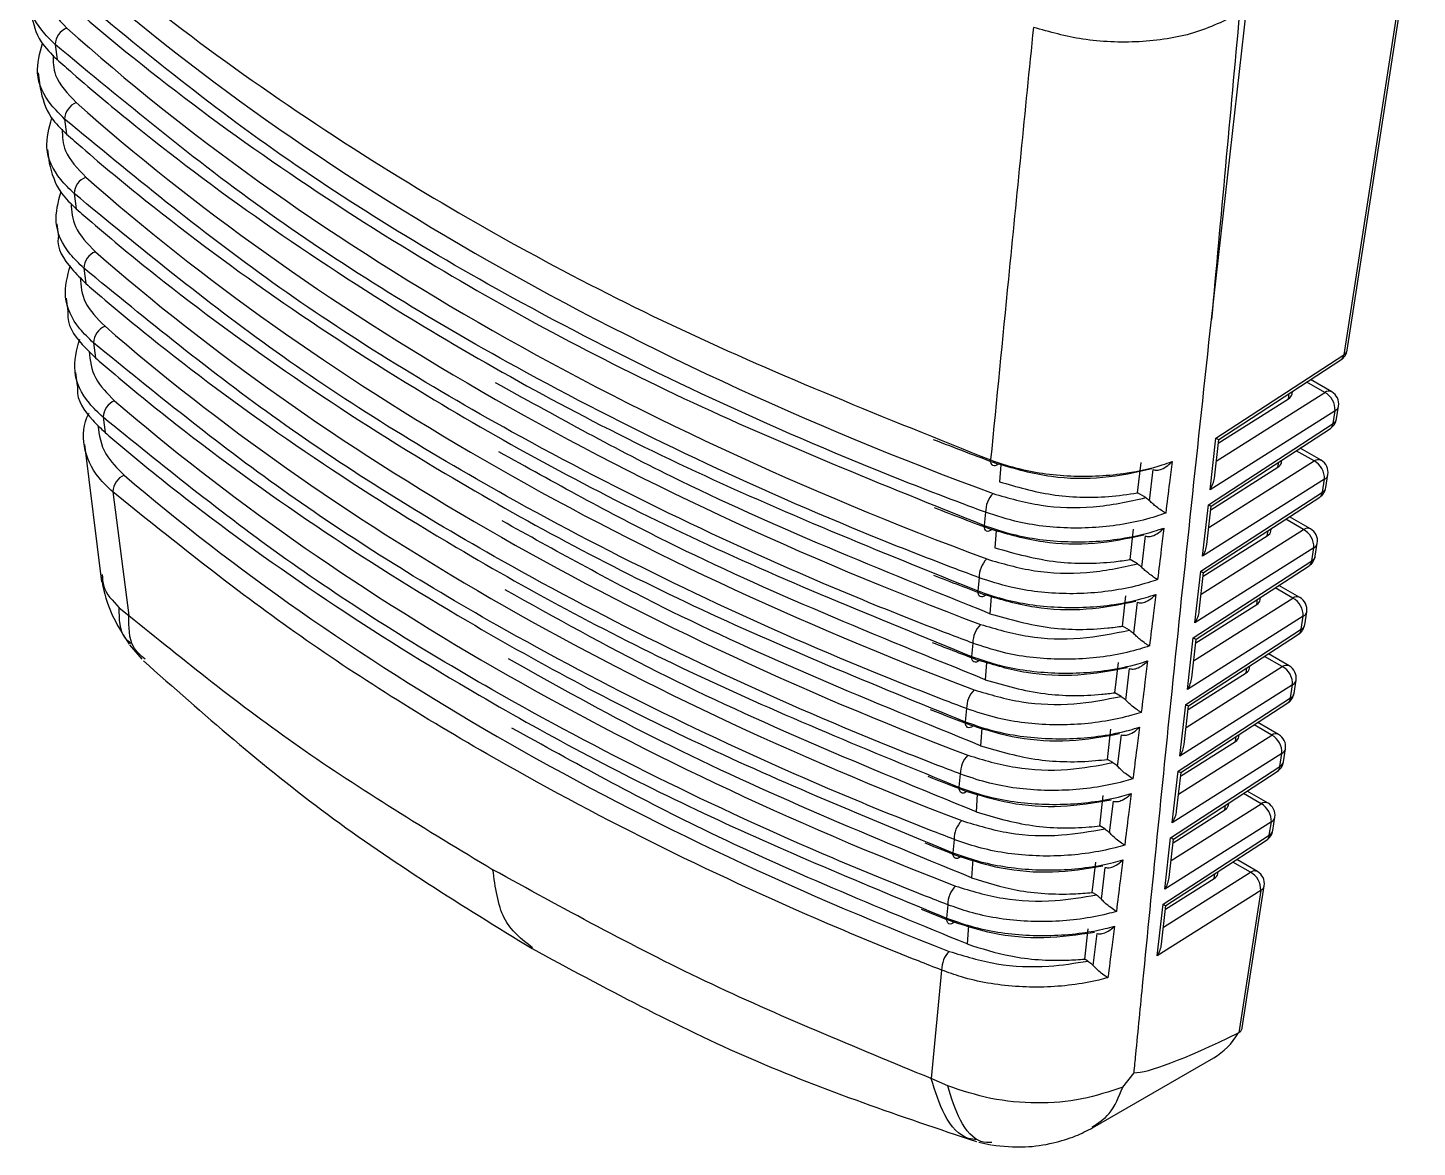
# Model space of a CAD drawing. Extents: x 12.3 to 108.7, y 1.1 to 80.4.
# Drawn here: x 21.422 to 22.413, y 5.365 to 6.164 of the extents above; entities that cross this region are included whole.
import ezdxf

# ---------------------------------------------------------------- set-up
doc = ezdxf.new("R2010")
doc.units = 0
doc.header["$MEASUREMENT"] = 0
doc.layers.add('OBJECT', color=7, linetype='CONTINUOUS')

msp = doc.modelspace()

# ---------------------------------------------------------------- linework, layer by layer
at = {"layer": 'OBJECT'}
for p, q in [((22.3629, 5.93402), (22.41284, 6.25653)), ((22.41032, 6.25311), (22.3604, 5.93073)), ((22.26611, 5.95611), (22.29116, 6.17727)), ((21.44133, 6.15225), (21.4427, 6.1415)), ((21.42918, 6.13207), (21.43057, 6.12094)), ((21.44813, 6.09903), (21.44951, 6.08826)), ((21.436, 6.07737), (21.43718, 6.0679)), ((21.45496, 6.04581), (21.45635, 6.03503)), ((21.44262, 6.0242), (21.44379, 6.01485)), ((21.4618, 5.99261), (21.4632, 5.9818)), ((21.44924, 5.97111), (21.4504, 5.96177)), ((21.46867, 5.93942), (21.47007, 5.92859)), ((22.26926, 5.8714), (22.3604, 5.93073)), ((22.27128, 5.87041), (22.35848, 5.92717)), ((21.45584, 5.91807), (21.45701, 5.90868)), ((22.34692, 5.90396), (22.33415, 5.91133)), ((22.35186, 5.90442), (22.33684, 5.91309)), ((22.26954, 5.85503), (22.34692, 5.90396)), ((22.27099, 5.86781), (22.32106, 5.89947)), ((22.32106, 5.89947), (22.32163, 5.90319)), ((22.32356, 5.90275), (22.32385, 5.90463)), ((22.35424, 5.89093), (22.26508, 5.83455)), ((22.35282, 5.88178), (22.35424, 5.89093)), ((22.35532, 5.88507), (22.35674, 5.89423)), ((21.47555, 5.88624), (21.47696, 5.87538)), ((22.26387, 5.82388), (22.35282, 5.88178)), ((22.26589, 5.82289), (22.3509, 5.87822)), ((21.46222, 5.86689), (21.47444, 5.76878)), ((22.26508, 5.83455), (22.26926, 5.8714)), ((22.26816, 5.84287), (22.27128, 5.87042)), ((22.33935, 5.85506), (22.32661, 5.86241)), ((22.34429, 5.85552), (22.3293, 5.86417)), ((22.1159, 5.85239), (22.115, 5.8402)), ((22.21341, 5.83222), (22.21586, 5.85387)), ((22.22198, 5.82667), (22.22462, 5.84889)), ((22.26416, 5.80751), (22.33935, 5.85506)), ((22.26561, 5.82029), (22.31348, 5.85057)), ((22.31348, 5.85057), (22.31405, 5.85424)), ((22.31599, 5.85385), (22.31627, 5.85568)), ((22.34667, 5.84203), (22.2597, 5.78703)), ((22.34524, 5.83283), (22.34667, 5.84203)), ((22.34775, 5.83613), (22.34917, 5.84533)), ((21.48245, 5.83307), (21.49395, 5.74478)), ((22.21917, 5.8289), (22.21341, 5.83222)), ((22.25849, 5.77636), (22.34524, 5.83283)), ((22.26051, 5.77538), (22.34332, 5.82928)), ((22.10496, 5.81845), (22.10405, 5.80905)), ((22.2597, 5.78703), (22.26387, 5.82388)), ((22.26278, 5.79535), (22.2659, 5.8229)), ((22.33178, 5.80615), (22.31907, 5.81349)), ((22.33672, 5.80661), (22.32176, 5.81525)), ((22.11244, 5.80539), (22.11154, 5.79315)), ((22.20803, 5.7847), (22.21048, 5.80636)), ((22.21631, 5.77927), (22.21898, 5.80154)), ((22.25877, 5.75999), (22.33178, 5.80615)), ((22.26022, 5.77277), (22.30591, 5.80167)), ((22.30591, 5.80167), (22.30647, 5.80529)), ((22.30841, 5.80495), (22.30869, 5.80674)), ((22.33909, 5.79313), (22.25432, 5.73952)), ((22.33766, 5.78388), (22.33909, 5.79313)), ((22.34017, 5.78718), (22.3416, 5.79642)), ((22.21338, 5.78161), (22.20803, 5.7847)), ((22.25311, 5.72885), (22.33766, 5.78388)), ((22.25513, 5.72786), (22.33574, 5.78033)), ((22.10043, 5.77176), (22.09952, 5.76233)), ((22.25432, 5.73952), (22.25849, 5.77636)), ((22.2574, 5.74783), (22.26052, 5.77538)), ((22.10902, 5.75837), (22.10813, 5.74608)), ((22.20265, 5.73719), (22.2051, 5.75884)), ((22.30084, 5.75605), (22.30111, 5.75779)), ((22.32421, 5.75725), (22.31153, 5.76457)), ((22.32914, 5.75771), (22.31423, 5.76632)), ((21.48699, 5.75039), (21.49395, 5.74478)), ((22.21062, 5.73188), (22.2133, 5.75421)), ((22.25339, 5.71247), (22.32421, 5.75725)), ((22.25484, 5.72526), (22.29834, 5.75277)), ((22.29834, 5.75277), (22.29889, 5.75635)), ((22.33152, 5.74423), (22.24893, 5.692)), ((22.33008, 5.73494), (22.33152, 5.74423)), ((22.33259, 5.73823), (22.33403, 5.74752)), ((22.20757, 5.73434), (22.20265, 5.73719)), ((22.24772, 5.68133), (22.33008, 5.73494)), ((22.24893, 5.692), (22.25311, 5.72885)), ((22.24975, 5.68034), (22.32816, 5.73138)), ((21.49433, 5.72399), (21.5031, 5.71364)), ((22.09591, 5.72507), (22.095, 5.71563)), ((22.25201, 5.70032), (22.25513, 5.72786)), ((22.10564, 5.71135), (22.10476, 5.69899)), ((22.19726, 5.68967), (22.19972, 5.71132)), ((22.24801, 5.66495), (22.31663, 5.70835)), ((22.29327, 5.70714), (22.29353, 5.70884)), ((22.31663, 5.70835), (22.30399, 5.71565)), ((22.32157, 5.70881), (22.30669, 5.7174)), ((22.2049, 5.6845), (22.20761, 5.70689)), ((22.24946, 5.67774), (22.29077, 5.70386)), ((22.29077, 5.70386), (22.29132, 5.7074)), ((22.32501, 5.68928), (22.32645, 5.69862)), ((22.20172, 5.68709), (22.19726, 5.68967)), ((22.32395, 5.69532), (22.24355, 5.64448)), ((22.3225, 5.68599), (22.32395, 5.69532)), ((22.24234, 5.63381), (22.3225, 5.68599)), ((22.24355, 5.64448), (22.24772, 5.68133)), ((22.24436, 5.63282), (22.32058, 5.68243)), ((22.24663, 5.6528), (22.24975, 5.68034)), ((22.09141, 5.6784), (22.0905, 5.66894)), ((22.10232, 5.66431), (22.10145, 5.65188)), ((22.19188, 5.64215), (22.19433, 5.6638)), ((22.19916, 5.63714), (22.20188, 5.6596)), ((22.24263, 5.61744), (22.30906, 5.65945)), ((22.2857, 5.65824), (22.28595, 5.65989)), ((22.30906, 5.65945), (22.29645, 5.66673)), ((22.314, 5.65991), (22.29915, 5.66848)), ((22.24407, 5.63022), (22.2832, 5.65496)), ((22.2832, 5.65496), (22.28374, 5.65845)), ((22.31743, 5.64034), (22.31888, 5.64972)), ((22.19585, 5.63986), (22.19188, 5.64215)), ((22.31638, 5.64642), (22.23817, 5.59696)), ((22.31493, 5.63704), (22.31638, 5.64642)), ((22.08693, 5.63173), (22.08602, 5.62225)), ((22.23696, 5.58629), (22.31493, 5.63704)), ((22.23817, 5.59696), (22.24234, 5.63381)), ((22.23898, 5.5853), (22.313, 5.63349)), ((22.24125, 5.60528), (22.24437, 5.63283)), ((22.30643, 5.61101), (22.29161, 5.61956)), ((22.09905, 5.61725), (22.09818, 5.60475)), ((22.1865, 5.59463), (22.18895, 5.61628)), ((22.19338, 5.58979), (22.19613, 5.61232)), ((22.23724, 5.56992), (22.30149, 5.61055)), ((22.27562, 5.60606), (22.27616, 5.6095)), ((22.27813, 5.60934), (22.27837, 5.61095)), ((22.30149, 5.61055), (22.28891, 5.61781)), ((22.23869, 5.5827), (22.27562, 5.60606)), ((22.30985, 5.59139), (22.31131, 5.60081)), ((22.18994, 5.59264), (22.1865, 5.59463)), ((22.30881, 5.59752), (22.23278, 5.54944)), ((22.30735, 5.58809), (22.30881, 5.59752)), ((22.08246, 5.58508), (22.08156, 5.57558)), ((22.23158, 5.53877), (22.30735, 5.58809)), ((22.23278, 5.54944), (22.23696, 5.58629)), ((22.2336, 5.53779), (22.30542, 5.58454)), ((22.23587, 5.55776), (22.23899, 5.58531)), ((22.09587, 5.57086), (22.09498, 5.55761)), ((22.29885, 5.5621), (22.28407, 5.57064)), ((22.18111, 5.54711), (22.18357, 5.56877)), ((22.18758, 5.54245), (22.19036, 5.56506)), ((22.23186, 5.5224), (22.29392, 5.56164)), ((22.26805, 5.55716), (22.26858, 5.56056)), ((22.27055, 5.56044), (22.27079, 5.562)), ((22.29392, 5.56164), (22.28137, 5.56888)), ((22.23331, 5.53518), (22.26805, 5.55716)), ((22.28806, 5.45068), (22.30374, 5.55191)), ((22.184, 5.54545), (22.18111, 5.54711)), ((22.30123, 5.54862), (22.2274, 5.50193)), ((22.30123, 5.54862), (22.28551, 5.44707)), ((22.07802, 5.53844), (22.07711, 5.52892)), ((22.2274, 5.50193), (22.23158, 5.53877)), ((22.23048, 5.51024), (22.2336, 5.53779)), ((22.09271, 5.52374), (22.09183, 5.51044)), ((22.17573, 5.4996), (22.17818, 5.52125)), ((22.18175, 5.49512), (22.18455, 5.51782)), ((22.07359, 5.49181), (22.06627, 5.41439)), ((22.17802, 5.49827), (22.17573, 5.4996)), ((22.28551, 5.44707), (22.28527, 5.44694)), ((22.18118, 5.37924), (22.26785, 5.42926)), ((22.07794, 5.40925), (22.06627, 5.41439)), ((22.20278, 5.40836), (22.21086, 5.41859)), ((22.10014, 5.36897), (22.10877, 5.36712))]:
    msp.add_line(p, q, dxfattribs=at)
at = {"layer": 'OBJECT', "flags": 128}
for points in [[(22.11391, 5.85286), (22.1129, 5.85211), (22.11193, 5.85167), (22.11103, 5.85157), (22.11024, 5.8518), (22.10958, 5.85236), (22.10908, 5.85324), (22.10874, 5.85439), (22.1086, 5.85577)], [(22.10939, 5.80612), (22.10837, 5.80537), (22.1074, 5.80494), (22.1065, 5.80484), (22.1057, 5.80507), (22.10504, 5.80564), (22.10453, 5.80651), (22.10419, 5.80766), (22.10405, 5.80905)], [(22.10488, 5.7594), (22.10387, 5.75865), (22.10288, 5.75822), (22.10198, 5.75812), (22.10118, 5.75835), (22.10051, 5.75892), (22.1, 5.75979), (22.09966, 5.76094), (22.09952, 5.76233)], [(22.1004, 5.71268), (22.09937, 5.71193), (22.09839, 5.7115), (22.09747, 5.71141), (22.09667, 5.71165), (22.096, 5.71221), (22.09548, 5.71309), (22.09515, 5.71424), (22.095, 5.71563)], [(22.09593, 5.66598), (22.0949, 5.66523), (22.09391, 5.6648), (22.09299, 5.66471), (22.09218, 5.66495), (22.0915, 5.66552), (22.09099, 5.66639), (22.09065, 5.66755), (22.0905, 5.66894)], [(22.09147, 5.61929), (22.09044, 5.61854), (22.08944, 5.61811), (22.08852, 5.61802), (22.08771, 5.61826), (22.08703, 5.61883), (22.08651, 5.61971), (22.08617, 5.62086), (22.08602, 5.62225)], [(22.08704, 5.5726), (22.086, 5.57186), (22.085, 5.57144), (22.08407, 5.57134), (22.08325, 5.57159), (22.08257, 5.57216), (22.08205, 5.57304), (22.08171, 5.57419), (22.08156, 5.57558)], [(22.08262, 5.52593), (22.08157, 5.52519), (22.08057, 5.52477), (22.07964, 5.52468), (22.07882, 5.52492), (22.07813, 5.5255), (22.07761, 5.52638), (22.07726, 5.52753), (22.07711, 5.52892)]]:
    msp.add_lwpolyline(points, dxfattribs=at)
at = {"layer": 'OBJECT'}
for centre, radius, start, end in [((21.45431, 6.15181), 0.01299, 111.01003, 178.07814), ((21.46114, 6.09859), 0.01302, 111.18608, 178.09678), ((21.468, 6.04539), 0.01305, 111.36324, 178.11546), ((21.47487, 5.99219), 0.01308, 111.54086, 178.13458), ((21.48177, 5.939), 0.01311, 111.72118, 178.15277), ((22.35302, 5.93555), 0.01, 303.06007, 351.19813), ((22.35578, 5.93093), 0.00462, 305.64406, 357.51719), ((22.35827, 5.93494), 0.00472, 296.76926, 348.79736), ((21.48868, 5.88582), 0.01314, 111.8986, 178.17256), ((22.34979, 5.89991), 0.00496, 65.34118, 125.29692), ((22.33999, 5.8915), 0.01426, 357.72141, 60.92381), ((22.34686, 5.89576), 0.01, 351.19813, 60.00269), ((22.35211, 5.89515), 0.00472, 296.76494, 348.79783), ((22.34544, 5.8866), 0.01, 303.06007, 351.19813), ((22.34821, 5.88198), 0.00462, 305.6403, 357.52094), ((22.3507, 5.88599), 0.00472, 296.76372, 348.79905), ((22.34222, 5.85101), 0.00496, 65.34137, 125.29687), ((22.33242, 5.8426), 0.01426, 357.72141, 60.92381), ((22.33929, 5.84686), 0.01, 351.19813, 60.00269), ((21.49561, 5.83266), 0.01317, 112.07895, 178.19171), ((22.34454, 5.84624), 0.00472, 296.76982, 348.7968), ((22.12424, 5.81855), 0.01927, 136.32232, 180.29117), ((22.33786, 5.83766), 0.01, 303.06007, 351.19813), ((22.34063, 5.83303), 0.00462, 305.64331, 357.51709), ((22.34312, 5.83704), 0.00472, 296.76997, 348.79681), ((22.33464, 5.8021), 0.00496, 65.34647, 125.29728), ((22.32485, 5.79369), 0.01426, 357.72203, 60.92409), ((22.33172, 5.79795), 0.01, 351.19813, 60.00269), ((22.33697, 5.79734), 0.00472, 296.76555, 348.79706), ((22.11961, 5.77185), 0.01919, 136.09615, 180.27778), ((22.33028, 5.78871), 0.01, 303.06007, 351.19813), ((22.33305, 5.78408), 0.00462, 305.6388, 357.52159), ((22.33554, 5.7881), 0.00472, 296.76555, 348.79706), ((22.32707, 5.7532), 0.00496, 65.34483, 125.29341), ((22.31728, 5.74479), 0.01426, 357.72277, 60.92245), ((22.32414, 5.74905), 0.01, 351.19813, 60.00269), ((22.11501, 5.72516), 0.0191, 135.86946, 180.26506), ((22.3227, 5.73976), 0.01, 303.06007, 351.19813), ((22.32796, 5.73915), 0.00472, 296.76982, 348.7968), ((22.3294, 5.74844), 0.00472, 296.76555, 348.79706), ((22.32547, 5.73514), 0.00462, 305.64285, 357.51754), ((22.3195, 5.7043), 0.00496, 65.34097, 125.29713), ((22.3097, 5.69589), 0.01426, 357.72137, 60.92373), ((22.31657, 5.70015), 0.01, 351.19813, 60.00269), ((22.32183, 5.69954), 0.00472, 296.76437, 348.79742), ((22.11042, 5.67848), 0.01901, 135.64248, 180.25213), ((22.31513, 5.69081), 0.01, 303.06007, 351.19813), ((22.32038, 5.6902), 0.00472, 296.76561, 348.79716), ((22.31789, 5.68619), 0.00462, 305.63946, 357.52094), ((22.31193, 5.6554), 0.00496, 65.33647, 125.30163), ((22.30213, 5.64699), 0.01426, 357.72116, 60.92394), ((22.309, 5.65125), 0.01, 351.19813, 60.00269), ((22.31425, 5.65063), 0.00472, 296.76952, 348.79628), ((22.10586, 5.63181), 0.01893, 135.41541, 180.23896), ((22.30755, 5.64187), 0.01, 303.06007, 351.19813), ((22.3128, 5.64125), 0.00472, 296.76872, 348.79708), ((22.31031, 5.63724), 0.00462, 305.64335, 357.51789), ((22.30436, 5.60649), 0.00496, 65.34472, 125.29338), ((22.29456, 5.59809), 0.01426, 357.72323, 60.92187), ((22.30143, 5.60234), 0.01, 351.19813, 60.00269), ((22.30668, 5.60173), 0.00472, 296.76465, 348.7973), ((22.10131, 5.58516), 0.01884, 135.19004, 180.22475), ((22.29997, 5.59292), 0.01, 303.06007, 351.19813), ((22.30522, 5.59231), 0.00472, 296.76494, 348.79684), ((22.30273, 5.58829), 0.00462, 305.63859, 357.52265), ((22.29678, 5.55759), 0.00496, 65.34137, 125.29687), ((22.28699, 5.54918), 0.01426, 357.7226, 60.92262), ((22.29385, 5.55344), 0.01, 351.19813, 60.00269), ((22.09678, 5.53851), 0.01876, 134.96114, 180.21232), ((22.29911, 5.55283), 0.00472, 296.76439, 348.79838), ((22.09226, 5.49188), 0.01868, 134.73338, 180.19921)]:
    msp.add_arc(centre, radius, start, end, dxfattribs=at)
for centre, major_axis, ratio, start_param, end_param in [((23.30829, 6.92417), (2.21694, 0.0169), 0.582304, 3.708036, 4.137067), ((24.09845, 10.09899), (1.75663, 14.63831), 0.094069, 1.853491, 1.869003), ((23.30829, 6.87355), (2.21369, 0.01688), 0.582304, 3.711401, 4.133702), ((23.30829, 6.82292), (2.21044, 0.01685), 0.582304, 3.714774, 4.130329), ((23.30828, 6.77229), (2.20719, 0.01683), 0.582304, 3.718154, 4.126948), ((23.30828, 6.72167), (2.20394, 0.0168), 0.582304, 3.721543, 4.123559), ((23.30828, 6.67104), (2.20069, 0.01678), 0.582304, 3.72494, 4.120162), ((23.30828, 6.62041), (2.19744, 0.01675), 0.582304, 3.728346, 4.116757), ((22.31353, 5.90334), (0.01007, -0.00013), 0.569185, 5.564189, 6.202605), ((23.30685, 6.91659), (2.21755, -0.01661), 0.572227, 4.123718, 4.148673), ((22.26188, 5.87623), (0.0094, -0.00581), 0.034264, 5.635308, 6.267035), ((22.30596, 5.85444), (0.01007, -0.00013), 0.569185, 5.564189, 6.202605), ((23.30828, 6.56979), (2.19419, 0.01673), 0.582304, 3.731759, 4.113343), ((22.2577, 5.83938), (0.00745, 0.01189), 0.628226, 4.700221, 5.364248), ((23.30685, 6.86597), (2.21431, -0.01659), 0.572227, 4.123047, 4.14531), ((22.25649, 5.82871), (0.0094, -0.00581), 0.034264, 5.635308, 6.267035), ((22.29839, 5.80554), (0.01007, -0.00013), 0.569185, 5.564189, 6.202605), ((22.25232, 5.79186), (0.00745, 0.01189), 0.628226, 4.700221, 5.364248), ((23.30686, 6.81534), (2.21106, -0.01657), 0.572227, 4.1219, 4.141939), ((22.25111, 5.78119), (0.0094, -0.00581), 0.034264, 5.635308, 6.267035), ((22.24694, 5.74434), (0.00745, 0.01189), 0.628226, 4.700221, 5.364248), ((22.29081, 5.75663), (0.01007, -0.00013), 0.569185, 5.564189, 6.202605), ((22.24573, 5.73367), (0.0094, -0.00581), 0.034264, 5.635308, 6.267035), ((23.30686, 6.76472), (2.20781, -0.01654), 0.572227, 4.12039, 4.13856), ((22.24155, 5.69682), (0.00745, 0.01189), 0.628226, 4.700221, 5.364248), ((22.28324, 5.70773), (0.01007, -0.00013), 0.569185, 5.564189, 6.202605), ((22.24035, 5.68615), (0.0094, -0.00581), 0.034264, 5.635308, 6.267035), ((23.30686, 6.71409), (2.20456, -0.01652), 0.572227, 4.118595, 4.135173), ((22.23617, 5.64931), (0.00745, 0.01189), 0.628226, 4.700221, 5.364248), ((22.27567, 5.65883), (0.01007, -0.00013), 0.569185, 5.564189, 6.202605), ((23.30686, 6.66347), (2.20131, -0.01649), 0.572227, 4.116574, 4.131778), ((22.23496, 5.63864), (0.0094, -0.00581), 0.034264, 5.635308, 6.267035), ((22.2681, 5.60993), (0.01007, -0.00013), 0.569185, 5.564189, 6.202605), ((22.23079, 5.60179), (0.00745, 0.01189), 0.628226, 4.700221, 5.364248), ((23.30686, 6.61284), (2.19806, -0.01647), 0.572227, 4.114368, 4.128375), ((22.22958, 5.59112), (0.0094, -0.00581), 0.034264, 5.635308, 6.267035), ((22.26052, 5.56103), (0.01007, -0.00013), 0.569185, 5.564189, 6.202605), ((22.22541, 5.55427), (0.00745, 0.01189), 0.628226, 4.700221, 5.364248), ((23.30686, 6.56222), (2.19481, -0.01644), 0.572227, 4.112009, 4.124963), ((22.2242, 5.5436), (0.0094, -0.00581), 0.034264, 5.635308, 6.267035), ((22.22002, 5.50675), (0.00745, 0.01189), 0.628226, 4.700221, 5.364248), ((23.74055, 6.418), (1.53442, 0.99765), 0.038755, 3.198798, 3.439911), ((22.21075, 5.53487), (-0.05539, 0.10653), 0.604579, 3.168235, 3.501293)]:
    msp.add_ellipse(centre, major_axis=major_axis, ratio=ratio, start_param=start_param, end_param=end_param, dxfattribs=at)
for points, knots in [([(21.42913, 6.24802), (21.43273, 6.24479), (21.45075, 6.22865), (21.52944, 6.16178), (21.67242, 6.06124), (21.88317, 5.9459), (22.03346, 5.88582), (22.1086, 5.85577)], [0, 0, 0, 0, 0.0206637, 0.1033313, 0.4348088, 0.7174044, 1, 1, 1, 1]), ([(21.44133, 6.15225), (21.438, 6.15556), (21.42794, 6.16555), (21.41958, 6.18427), (21.42388, 6.1991), (21.42592, 6.20615)], [0, 0, 0, 0, 0.206098, 0.62258, 1, 1, 1, 1]), ([(22.10496, 5.81845), (22.09936, 5.82053), (22.07136, 5.83093), (21.95543, 5.87636), (21.7831, 5.95825), (21.58678, 6.0783), (21.48529, 6.16309), (21.43454, 6.20548)], [0, 0, 0, 0, 0.020947, 0.104745, 0.44076, 0.72038, 1, 1, 1, 1]), ([(21.43334, 6.19769), (21.43331, 6.19323), (21.43324, 6.1812), (21.44332, 6.1706), (21.44965, 6.16394)], [0, 0, 0, 0, 0.371179, 1, 1, 1, 1]), ([(21.43591, 6.19476), (21.43953, 6.19154), (21.45764, 6.17543), (21.53672, 6.10871), (21.67858, 6.00967), (21.88572, 5.89677), (22.03127, 5.83829), (22.10405, 5.80905)], [0, 0, 0, 0, 0.021019, 0.105106, 0.44228, 0.72114, 1, 1, 1, 1]), ([(21.42429, 6.17403), (21.42574, 6.16724), (21.42822, 6.15566), (21.43847, 6.14564), (21.4427, 6.1415)], [0, 0, 0, 0, 0.58696, 1, 1, 1, 1]), ([(22.2861, 6.1744), (22.2756, 6.16923), (22.25461, 6.15889), (22.21472, 6.15296), (22.17433, 6.15457), (22.15068, 6.16116), (22.13921, 6.16435)], [0, 0, 0, 0, 0.253584, 0.507165, 0.760847, 1, 1, 1, 1]), ([(22.13905, 6.16441), (22.1331, 6.10455), (22.12286, 6.00162), (22.11281, 5.89881), (22.1086, 5.85577)], [0, 0, 0, 0, 0.581449, 1, 1, 1, 1]), ([(21.44813, 6.09903), (21.44478, 6.10233), (21.43466, 6.1123), (21.4262, 6.13103), (21.43041, 6.14589), (21.43242, 6.15297)], [0, 0, 0, 0, 0.205834, 0.621788, 1, 1, 1, 1]), ([(21.43983, 6.14471), (21.43991, 6.13987), (21.44012, 6.12775), (21.45031, 6.11712), (21.45644, 6.11073)], [0, 0, 0, 0, 0.398971, 1, 1, 1, 1]), ([(22.10043, 5.77176), (22.09484, 5.77385), (22.0669, 5.7843), (21.95123, 5.82997), (21.7815, 5.9112), (21.5894, 6.02917), (21.49069, 6.11122), (21.44133, 6.15225)], [0, 0, 0, 0, 0.021311, 0.106568, 0.448432, 0.724216, 1, 1, 1, 1]), ([(21.4427, 6.1415), (21.44634, 6.13829), (21.46454, 6.12221), (21.54403, 6.05565), (21.68475, 5.9581), (21.88827, 5.84763), (22.0291, 5.79076), (22.09952, 5.76233)], [0, 0, 0, 0, 0.021386, 0.106942, 0.450009, 0.725005, 1, 1, 1, 1]), ([(21.43064, 6.12095), (21.43233, 6.11383), (21.4351, 6.1022), (21.44549, 6.09215), (21.44951, 6.08826)], [0, 0, 0, 0, 0.612383, 1, 1, 1, 1]), ([(21.45496, 6.04581), (21.45159, 6.04911), (21.44141, 6.05906), (21.43283, 6.07779), (21.43697, 6.09268), (21.43894, 6.09979)], [0, 0, 0, 0, 0.205595, 0.62107, 1, 1, 1, 1]), ([(22.09591, 5.72507), (22.09034, 5.72717), (22.06246, 5.73768), (21.94706, 5.78358), (21.77992, 5.86416), (21.59201, 5.98003), (21.49609, 6.05936), (21.44813, 6.09903)], [0, 0, 0, 0, 0.0216883, 0.1084547, 0.4563731, 0.7281866, 1, 1, 1, 1]), ([(21.4463, 6.09177), (21.44651, 6.08654), (21.447, 6.07432), (21.45733, 6.06365), (21.46325, 6.05753)], [0, 0, 0, 0, 0.427521, 1, 1, 1, 1]), ([(21.44951, 6.08826), (21.45317, 6.08505), (21.47147, 6.06901), (21.55135, 6.0026), (21.69092, 5.90653), (21.89081, 5.79848), (22.02694, 5.74325), (22.095, 5.71563)], [0, 0, 0, 0, 0.021766, 0.108843, 0.45801, 0.729005, 1, 1, 1, 1]), ([(21.43698, 6.06786), (21.43894, 6.06041), (21.442, 6.04874), (21.45253, 6.03867), (21.45635, 6.03503)], [0, 0, 0, 0, 0.637964, 1, 1, 1, 1]), ([(21.4618, 5.99261), (21.45841, 5.9959), (21.44817, 6.00584), (21.43944, 6.0247), (21.44355, 6.03976), (21.44554, 6.04702)], [0, 0, 0, 0, 0.203894, 0.615936, 1, 1, 1, 1]), ([(22.09141, 5.6784), (22.08585, 5.68051), (22.05803, 5.69107), (21.94291, 5.7372), (21.77834, 5.81712), (21.5946, 5.93089), (21.50151, 6.00751), (21.45496, 6.04581)], [0, 0, 0, 0, 0.022079, 0.1104084, 0.4645969, 0.7322985, 1, 1, 1, 1]), ([(21.45274, 6.03887), (21.4531, 6.03324), (21.4539, 6.0209), (21.46438, 6.01018), (21.47007, 6.00435)], [0, 0, 0, 0, 0.456819, 1, 1, 1, 1]), ([(21.45635, 6.03503), (21.46002, 6.03183), (21.47841, 6.01582), (21.55869, 5.94956), (21.6971, 5.85497), (21.89334, 5.74933), (22.02478, 5.69573), (22.0905, 5.66894)], [0, 0, 0, 0, 0.02216, 0.110812, 0.466297, 0.733148, 1, 1, 1, 1]), ([(21.44363, 6.01484), (21.44359, 6.01465), (21.44229, 6.00688), (21.44977, 5.99512), (21.45978, 5.98519), (21.4632, 5.9818)], [0, 0, 0, 0, 0.016635, 0.664333, 1, 1, 1, 1]), ([(21.46867, 5.93942), (21.46525, 5.9427), (21.45495, 5.95262), (21.44605, 5.97172), (21.45017, 5.98704), (21.45219, 5.99457)], [0, 0, 0, 0, 0.201161, 0.607686, 1, 1, 1, 1]), ([(21.45914, 5.98602), (21.45969, 5.97996), (21.46081, 5.9675), (21.47145, 5.95671), (21.47691, 5.95118)], [0, 0, 0, 0, 0.48685, 1, 1, 1, 1]), ([(22.08693, 5.63173), (22.08138, 5.63386), (22.05363, 5.64447), (21.93878, 5.69084), (21.77677, 5.77008), (21.59719, 5.88175), (21.50693, 5.95566), (21.4618, 5.99261)], [0, 0, 0, 0, 0.022484, 0.112433, 0.473119, 0.73656, 1, 1, 1, 1]), ([(21.4632, 5.9818), (21.46689, 5.97861), (21.48538, 5.96264), (21.56605, 5.89654), (21.70328, 5.80342), (21.89587, 5.70017), (22.02264, 5.64823), (22.08602, 5.62225)], [0, 0, 0, 0, 0.022568, 0.112852, 0.474885, 0.737443, 1, 1, 1, 1]), ([(21.45055, 5.96177), (21.45047, 5.96123), (21.44924, 5.95311), (21.45693, 5.94136), (21.46685, 5.93172), (21.47007, 5.92859)], [0, 0, 0, 0, 0.045827, 0.690269, 1, 1, 1, 1]), ([(22.21086, 5.41859), (22.21128, 5.4229), (22.21339, 5.44445), (22.22229, 5.53502), (22.23955, 5.70941), (22.25657, 5.86749), (22.26611, 5.95611)], [0, 0, 0, 0, 0.024147, 0.120738, 0.507103, 1, 1, 1, 1]), ([(21.47555, 5.88624), (21.47211, 5.88952), (21.46175, 5.89941), (21.45268, 5.91873), (21.45679, 5.93428), (21.45885, 5.94204)], [0, 0, 0, 0, 0.198776, 0.600486, 1, 1, 1, 1]), ([(22.08246, 5.58508), (22.07693, 5.58722), (22.04924, 5.59789), (21.93467, 5.64448), (21.77521, 5.72305), (21.59977, 5.83261), (21.51237, 5.90382), (21.46867, 5.93942)], [0, 0, 0, 0, 0.022904, 0.114532, 0.481956, 0.740978, 1, 1, 1, 1]), ([(21.46551, 5.93323), (21.46626, 5.92671), (21.46772, 5.91412), (21.47855, 5.90325), (21.48378, 5.89801)], [0, 0, 0, 0, 0.517592, 1, 1, 1, 1]), ([(21.47007, 5.92859), (21.47378, 5.9254), (21.49236, 5.90947), (21.57343, 5.84352), (21.70947, 5.75187), (21.89839, 5.65101), (22.0205, 5.60072), (22.08156, 5.57558)], [0, 0, 0, 0, 0.022991, 0.114968, 0.483793, 0.741897, 1, 1, 1, 1]), ([(21.45747, 5.90871), (21.45735, 5.90782), (21.45623, 5.89933), (21.46414, 5.8876), (21.47395, 5.87825), (21.47696, 5.87538)], [0, 0, 0, 0, 0.075139, 0.716501, 1, 1, 1, 1]), ([(22.10813, 5.74608), (22.03042, 5.77733), (21.90597, 5.8274), (21.79661, 5.88809), (21.75553, 5.91089)], [0, 0, 0, 0, 0.624364, 1, 1, 1, 1]), ([(21.48245, 5.83307), (21.47897, 5.83634), (21.46846, 5.84623), (21.46039, 5.86538), (21.46129, 5.88158), (21.46555, 5.88914), (21.46561, 5.88924)], [0, 0, 0, 0, 0.197352, 0.596189, 0.994446, 1, 1, 1, 1]), ([(21.47182, 5.88049), (21.47282, 5.8735), (21.47464, 5.86076), (21.48568, 5.8498), (21.49066, 5.84486)], [0, 0, 0, 0, 0.549009, 1, 1, 1, 1]), ([(22.07802, 5.53844), (22.07249, 5.54059), (22.04487, 5.55132), (21.93058, 5.59814), (21.77366, 5.67602), (21.60234, 5.78346), (21.51781, 5.85198), (21.47555, 5.88624)], [0, 0, 0, 0, 0.023339, 0.116711, 0.491126, 0.745563, 1, 1, 1, 1]), ([(21.47696, 5.87538), (21.48069, 5.8722), (21.49936, 5.85631), (21.58082, 5.79052), (21.71566, 5.70033), (21.9009, 5.60184), (22.01837, 5.55323), (22.07711, 5.52892)], [0, 0, 0, 0, 0.02343, 0.117165, 0.493038, 0.746519, 1, 1, 1, 1]), ([(22.10476, 5.69899), (22.02713, 5.73041), (21.90479, 5.77992), (21.79716, 5.83975), (21.75783, 5.86161)], [0, 0, 0, 0, 0.634567, 1, 1, 1, 1]), ([(22.1086, 5.85577), (22.11442, 5.8538), (22.13199, 5.84784), (22.16563, 5.84313), (22.20202, 5.84503), (22.22563, 5.85036), (22.23564, 5.85384), (22.23795, 5.85464)], [0, 0, 0, 0, 0.147376, 0.444496, 0.741154, 0.940222, 1, 1, 1, 1]), ([(22.22365, 5.84938), (22.2122, 5.84684), (22.1893, 5.84175), (22.14971, 5.84257), (22.12628, 5.84931), (22.11391, 5.85286)], [0, 0, 0, 0, 0.320862, 0.641681, 1, 1, 1, 1]), ([(22.22462, 5.84889), (22.22545, 5.84868), (22.2273, 5.84821), (22.23096, 5.84921), (22.23465, 5.85139), (22.23698, 5.85357), (22.23793, 5.85461), (22.23795, 5.85464)], [0, 0, 0, 0, 0.1927932, 0.4296503, 0.7493073, 0.992262, 1, 1, 1, 1]), ([(22.23795, 5.85464), (22.23734, 5.84959), (22.23585, 5.83733), (22.23435, 5.82507), (22.23348, 5.81787)], [0, 0, 0, 0, 0.412554, 1, 1, 1, 1]), ([(22.115, 5.8402), (22.12711, 5.83665), (22.15133, 5.82955), (22.18652, 5.82849), (22.20655, 5.83127), (22.21341, 5.83222)], [0, 0, 0, 0, 0.3965622, 0.7931909, 1, 1, 1, 1]), ([(22.07359, 5.49181), (22.06808, 5.49397), (22.04051, 5.50475), (21.92651, 5.55181), (21.77212, 5.62899), (21.6049, 5.7343), (21.52327, 5.80015), (21.48245, 5.83307)], [0, 0, 0, 0, 0.023792, 0.118973, 0.500647, 0.750324, 1, 1, 1, 1]), ([(22.1103, 5.83186), (22.12142, 5.82862), (22.14367, 5.82213), (22.18286, 5.82082), (22.20687, 5.82616), (22.21917, 5.8289)], [0, 0, 0, 0, 0.327832, 0.655734, 1, 1, 1, 1]), ([(22.21917, 5.8289), (22.22004, 5.82831), (22.221, 5.82766), (22.22189, 5.82676), (22.22198, 5.82667)], [0, 0, 0, 0, 0.904064, 1, 1, 1, 1]), ([(22.23348, 5.81787), (22.23117, 5.81706), (22.22312, 5.81424), (22.20206, 5.80895), (22.16843, 5.8059), (22.13235, 5.80954), (22.11277, 5.81591), (22.10496, 5.81845)], [0, 0, 0, 0, 0.059553, 0.208066, 0.505163, 0.802607, 1, 1, 1, 1]), ([(22.23348, 5.81787), (22.23345, 5.81789), (22.23253, 5.81839), (22.23044, 5.81966), (22.22726, 5.82197), (22.22428, 5.82442), (22.22275, 5.82592), (22.22198, 5.82667)], [0, 0, 0, 0, 0.007972, 0.299096, 0.602919, 0.800706, 1, 1, 1, 1]), ([(22.10145, 5.65188), (22.02384, 5.68349), (21.90359, 5.73246), (21.79768, 5.79143), (21.76013, 5.81234)], [0, 0, 0, 0, 0.645444, 1, 1, 1, 1]), ([(22.10405, 5.80905), (22.10986, 5.80706), (22.12739, 5.80107), (22.16101, 5.79629), (22.19697, 5.7981), (22.22019, 5.80321), (22.22988, 5.80646), (22.23218, 5.80723)], [0, 0, 0, 0, 0.148954, 0.449261, 0.7491, 0.940502, 1, 1, 1, 1]), ([(22.21789, 5.80208), (22.20636, 5.79964), (22.18331, 5.79477), (22.14423, 5.79594), (22.12129, 5.80264), (22.10939, 5.80612)], [0, 0, 0, 0, 0.324747, 0.649448, 1, 1, 1, 1]), ([(22.21898, 5.80154), (22.21981, 5.80134), (22.22168, 5.8009), (22.2254, 5.80196), (22.22902, 5.80415), (22.23128, 5.80625), (22.23215, 5.8072), (22.23218, 5.80723)], [0, 0, 0, 0, 0.197189, 0.440794, 0.768918, 0.99219, 1, 1, 1, 1]), ([(22.23218, 5.80723), (22.23156, 5.80217), (22.23006, 5.78992), (22.22856, 5.77767), (22.22768, 5.77047)], [0, 0, 0, 0, 0.412529, 1, 1, 1, 1]), ([(22.11154, 5.79315), (22.12601, 5.78905), (22.15273, 5.78148), (22.1873, 5.78177), (22.20423, 5.78417), (22.20803, 5.7847)], [0, 0, 0, 0, 0.478248, 0.883044, 1, 1, 1, 1]), ([(22.10579, 5.78515), (22.1169, 5.78189), (22.13911, 5.77536), (22.17781, 5.774), (22.20147, 5.77906), (22.21338, 5.78161)], [0, 0, 0, 0, 0.3318718, 0.663815, 1, 1, 1, 1]), ([(22.21338, 5.78161), (22.21426, 5.78102), (22.21526, 5.78035), (22.21619, 5.77939), (22.21631, 5.77927)], [0, 0, 0, 0, 0.8737046, 1, 1, 1, 1]), ([(22.22768, 5.77047), (22.22765, 5.77049), (22.22678, 5.77096), (22.22474, 5.77221), (22.22163, 5.77447), (22.21863, 5.77697), (22.21709, 5.7785), (22.21631, 5.77927)], [0, 0, 0, 0, 0.008064, 0.282727, 0.593799, 0.796129, 1, 1, 1, 1]), ([(21.47379, 5.77397), (21.47523, 5.76643), (21.47859, 5.74889), (21.48847, 5.73323), (21.49411, 5.72429)], [0, 0, 0, 0, 0.4297147, 1, 1, 1, 1]), ([(21.4749, 5.77416), (21.47503, 5.77125), (21.4754, 5.76259), (21.48237, 5.75526), (21.48699, 5.75039)], [0, 0, 0, 0, 0.336525, 1, 1, 1, 1]), ([(22.22768, 5.77047), (22.22539, 5.7697), (22.2173, 5.76695), (22.19615, 5.76186), (22.16243, 5.75909), (22.12692, 5.763), (22.10781, 5.76932), (22.10043, 5.77176)], [0, 0, 0, 0, 0.059276, 0.209421, 0.509831, 0.810598, 1, 1, 1, 1]), ([(22.09818, 5.60475), (22.02054, 5.63658), (21.90238, 5.68501), (21.79817, 5.74313), (21.76243, 5.76306)], [0, 0, 0, 0, 0.657055, 1, 1, 1, 1]), ([(22.09952, 5.76233), (22.10532, 5.76034), (22.12282, 5.75431), (22.15641, 5.74947), (22.19192, 5.75118), (22.21474, 5.75607), (22.22409, 5.75909), (22.22637, 5.75983)], [0, 0, 0, 0, 0.150605, 0.454244, 0.75741, 0.940779, 1, 1, 1, 1]), ([(22.21209, 5.7548), (22.2005, 5.75247), (22.1773, 5.74781), (22.13874, 5.74934), (22.11632, 5.756), (22.10488, 5.7594)], [0, 0, 0, 0, 0.328834, 0.657619, 1, 1, 1, 1]), ([(22.2133, 5.75421), (22.21415, 5.75402), (22.21605, 5.7536), (22.21981, 5.75472), (22.22336, 5.75691), (22.22555, 5.75895), (22.22634, 5.7598), (22.22637, 5.75983)], [0, 0, 0, 0, 0.201835, 0.452542, 0.789381, 0.992116, 1, 1, 1, 1]), ([(22.22637, 5.75983), (22.22575, 5.75478), (22.22425, 5.74253), (22.22274, 5.73028), (22.22185, 5.72308)], [0, 0, 0, 0, 0.412495, 1, 1, 1, 1]), ([(21.49532, 5.72479), (21.49394, 5.72601), (21.48724, 5.73198), (21.4871, 5.74224), (21.48699, 5.75039)], [0, 0, 0, 0, 0.205057, 1, 1, 1, 1]), ([(21.49395, 5.74478), (21.53331, 5.71295), (21.6126, 5.64882), (21.70636, 5.59204), (21.75358, 5.56345)], [0, 0, 0, 0, 0.496376, 1, 1, 1, 1]), ([(21.50563, 5.71364), (21.50239, 5.71632), (21.49396, 5.72329), (21.49396, 5.73659), (21.49395, 5.74478)], [0, 0, 0, 0, 0.384582, 1, 1, 1, 1]), ([(22.1013, 5.73846), (22.11239, 5.73517), (22.13456, 5.7286), (22.17276, 5.72719), (22.19606, 5.73198), (22.20757, 5.73434)], [0, 0, 0, 0, 0.3361228, 0.6723181, 1, 1, 1, 1]), ([(22.10813, 5.74608), (22.12226, 5.74202), (22.14861, 5.73446), (22.18249, 5.73454), (22.19916, 5.73673), (22.20265, 5.73719)], [0, 0, 0, 0, 0.477916, 0.890823, 1, 1, 1, 1]), ([(22.20757, 5.73434), (22.20845, 5.73375), (22.2095, 5.73304), (22.21047, 5.73204), (22.21062, 5.73188)], [0, 0, 0, 0, 0.845445, 1, 1, 1, 1]), ([(22.22185, 5.72308), (22.22183, 5.7231), (22.22119, 5.72345), (22.2194, 5.72453), (22.21641, 5.72664), (22.21313, 5.72935), (22.2114, 5.73109), (22.21062, 5.73188)], [0, 0, 0, 0, 0.008149, 0.206909, 0.537753, 0.791265, 1, 1, 1, 1]), ([(22.22185, 5.72308), (22.21958, 5.72234), (22.21145, 5.71968), (22.19021, 5.71479), (22.15642, 5.71232), (22.12149, 5.71649), (22.10286, 5.72274), (22.09591, 5.72507)], [0, 0, 0, 0, 0.059002, 0.210856, 0.514734, 0.81898, 1, 1, 1, 1]), ([(21.50432, 5.71242), (21.54699, 5.67472), (21.63283, 5.59886), (21.73173, 5.53785), (21.78147, 5.50716)], [0, 0, 0, 0, 0.497018, 1, 1, 1, 1]), ([(22.09498, 5.55761), (22.01725, 5.58967), (21.90114, 5.63757), (21.79862, 5.69485), (21.76473, 5.71378)], [0, 0, 0, 0, 0.6694691, 1, 1, 1, 1]), ([(22.095, 5.71563), (22.10079, 5.71362), (22.11825, 5.70756), (22.15182, 5.70265), (22.18689, 5.70428), (22.20928, 5.70894), (22.21827, 5.71174), (22.22054, 5.71244)], [0, 0, 0, 0, 0.152333, 0.459461, 0.766109, 0.941054, 1, 1, 1, 1]), ([(22.20627, 5.70753), (22.19461, 5.70531), (22.17127, 5.70088), (22.13325, 5.70275), (22.11136, 5.70937), (22.1004, 5.71268)], [0, 0, 0, 0, 0.333137, 0.666224, 1, 1, 1, 1]), ([(22.20761, 5.70689), (22.20846, 5.70672), (22.21039, 5.70632), (22.2142, 5.70751), (22.21768, 5.7097), (22.2198, 5.71167), (22.22051, 5.71241), (22.22054, 5.71244)], [0, 0, 0, 0, 0.206745, 0.464937, 0.810719, 0.992038, 1, 1, 1, 1]), ([(22.22054, 5.71244), (22.21992, 5.70739), (22.2184, 5.69515), (22.21689, 5.6829), (22.216, 5.67571)], [0, 0, 0, 0, 0.4124642, 1, 1, 1, 1]), ([(22.10476, 5.69899), (22.11855, 5.69498), (22.14452, 5.68743), (22.17769, 5.6873), (22.19409, 5.68929), (22.19726, 5.68967)], [0, 0, 0, 0, 0.477552, 0.899063, 1, 1, 1, 1]), ([(22.09683, 5.69177), (22.1079, 5.68846), (22.13003, 5.68185), (22.16771, 5.68039), (22.19064, 5.68491), (22.20172, 5.68709)], [0, 0, 0, 0, 0.3406011, 0.6812758, 1, 1, 1, 1]), ([(22.20172, 5.68709), (22.20262, 5.68649), (22.20371, 5.68575), (22.20472, 5.68469), (22.2049, 5.6845)], [0, 0, 0, 0, 0.819115, 1, 1, 1, 1]), ([(22.216, 5.67571), (22.21597, 5.67572), (22.2154, 5.67605), (22.21366, 5.67709), (22.21074, 5.67916), (22.20744, 5.68191), (22.20569, 5.6837), (22.2049, 5.6845)], [0, 0, 0, 0, 0.008249, 0.187014, 0.52565, 0.786185, 1, 1, 1, 1]), ([(22.0905, 5.66894), (22.09628, 5.66692), (22.11371, 5.66082), (22.14724, 5.65585), (22.18185, 5.65739), (22.20381, 5.66183), (22.21243, 5.6644), (22.21468, 5.66507)], [0, 0, 0, 0, 0.154143, 0.464926, 0.775223, 0.941326, 1, 1, 1, 1]), ([(22.216, 5.67571), (22.21374, 5.675), (22.20558, 5.67243), (22.18425, 5.66774), (22.1504, 5.66557), (22.11605, 5.67), (22.09792, 5.67618), (22.09141, 5.6784)], [0, 0, 0, 0, 0.058731, 0.212374, 0.519887, 0.827778, 1, 1, 1, 1]), ([(22.09183, 5.51044), (22.02761, 5.53677), (21.9131, 5.58373), (21.81161, 5.63986), (21.76703, 5.66451)], [0, 0, 0, 0, 0.5607607, 1, 1, 1, 1]), ([(22.20042, 5.66029), (22.18869, 5.65818), (22.16521, 5.65397), (22.12776, 5.65619), (22.1064, 5.66276), (22.09593, 5.66598)], [0, 0, 0, 0, 0.337675, 0.675297, 1, 1, 1, 1]), ([(22.20188, 5.6596), (22.20275, 5.65943), (22.20471, 5.65906), (22.20857, 5.66031), (22.21197, 5.6625), (22.21402, 5.6644), (22.21465, 5.66504), (22.21468, 5.66507)], [0, 0, 0, 0, 0.211947, 0.477987, 0.832965, 0.991957, 1, 1, 1, 1]), ([(22.21468, 5.66507), (22.21405, 5.66003), (22.21253, 5.64778), (22.211, 5.63554), (22.21011, 5.62835)], [0, 0, 0, 0, 0.412433, 1, 1, 1, 1]), ([(22.10145, 5.65188), (22.11489, 5.64792), (22.14047, 5.64038), (22.17292, 5.64006), (22.18904, 5.64184), (22.19188, 5.64215)], [0, 0, 0, 0, 0.477152, 0.907814, 1, 1, 1, 1]), ([(22.09238, 5.6451), (22.10342, 5.64177), (22.12552, 5.6351), (22.16267, 5.6336), (22.1852, 5.63785), (22.19585, 5.63986)], [0, 0, 0, 0, 0.345325, 0.690725, 1, 1, 1, 1]), ([(22.19585, 5.63986), (22.19676, 5.63925), (22.1979, 5.63848), (22.19894, 5.63737), (22.19916, 5.63714)], [0, 0, 0, 0, 0.794577, 1, 1, 1, 1]), ([(22.21011, 5.62835), (22.20787, 5.62768), (22.19968, 5.6252), (22.17827, 5.62071), (22.14435, 5.61884), (22.11062, 5.62353), (22.09299, 5.62964), (22.08693, 5.63173)], [0, 0, 0, 0, 0.058463, 0.213983, 0.525307, 0.837021, 1, 1, 1, 1]), ([(22.21011, 5.62835), (22.21008, 5.62837), (22.20957, 5.62866), (22.2079, 5.62967), (22.20505, 5.63169), (22.20171, 5.63449), (22.19995, 5.63632), (22.19916, 5.63714)], [0, 0, 0, 0, 0.008341, 0.166405, 0.512974, 0.780845, 1, 1, 1, 1]), ([(22.08602, 5.62225), (22.09179, 5.62022), (22.10918, 5.61409), (22.14269, 5.60905), (22.17682, 5.61051), (22.19833, 5.61472), (22.20655, 5.61708), (22.20878, 5.61772)], [0, 0, 0, 0, 0.156042, 0.470658, 0.784781, 0.941595, 1, 1, 1, 1]), ([(22.19454, 5.61306), (22.18274, 5.61107), (22.15913, 5.60709), (22.12227, 5.60965), (22.10145, 5.61616), (22.09147, 5.61929)], [0, 0, 0, 0, 0.342466, 0.684876, 1, 1, 1, 1]), ([(22.19613, 5.61232), (22.19701, 5.61216), (22.199, 5.61182), (22.20291, 5.61314), (22.20624, 5.61532), (22.20822, 5.61715), (22.20875, 5.61769), (22.20878, 5.61772)], [0, 0, 0, 0, 0.217445, 0.491759, 0.856154, 0.991884, 1, 1, 1, 1]), ([(22.20878, 5.61772), (22.20815, 5.61267), (22.20662, 5.60044), (22.20509, 5.5882), (22.20419, 5.58101)], [0, 0, 0, 0, 0.412393, 1, 1, 1, 1]), ([(22.09818, 5.60475), (22.11127, 5.60085), (22.13646, 5.59333), (22.16817, 5.5928), (22.18399, 5.59438), (22.1865, 5.59463)], [0, 0, 0, 0, 0.476713, 0.917132, 1, 1, 1, 1]), ([(22.08794, 5.59844), (22.09897, 5.59508), (22.12103, 5.58837), (22.15763, 5.58683), (22.17975, 5.59081), (22.18994, 5.59264)], [0, 0, 0, 0, 0.350316, 0.700707, 1, 1, 1, 1]), ([(22.18994, 5.59264), (22.19086, 5.59203), (22.19205, 5.59122), (22.19314, 5.59005), (22.19338, 5.58979)], [0, 0, 0, 0, 0.771735, 1, 1, 1, 1]), ([(22.20419, 5.58101), (22.20416, 5.58103), (22.20372, 5.58128), (22.20211, 5.58225), (22.19932, 5.58424), (22.19596, 5.58708), (22.19418, 5.58895), (22.19338, 5.58979)], [0, 0, 0, 0, 0.00845, 0.145049, 0.499698, 0.775231, 1, 1, 1, 1]), ([(22.20419, 5.58101), (22.20197, 5.58037), (22.19375, 5.57799), (22.17226, 5.5737), (22.13829, 5.57215), (22.10519, 5.57709), (22.08806, 5.58311), (22.08246, 5.58508)], [0, 0, 0, 0, 0.058198, 0.215687, 0.531014, 0.846742, 1, 1, 1, 1]), ([(22.08156, 5.57558), (22.08731, 5.57354), (22.10467, 5.56738), (22.13815, 5.56227), (22.17179, 5.56364), (22.19284, 5.56763), (22.20064, 5.56978), (22.20286, 5.57039)], [0, 0, 0, 0, 0.158035, 0.476676, 0.794816, 0.941861, 1, 1, 1, 1]), ([(22.18863, 5.56585), (22.17676, 5.56397), (22.15302, 5.56023), (22.11678, 5.56314), (22.09651, 5.56959), (22.08704, 5.5726)], [0, 0, 0, 0, 0.347531, 0.695003, 1, 1, 1, 1]), ([(22.19036, 5.56506), (22.19125, 5.56492), (22.19326, 5.5646), (22.19723, 5.56599), (22.20049, 5.56816), (22.20238, 5.56991), (22.20282, 5.57036), (22.20286, 5.57039)], [0, 0, 0, 0, 0.223273, 0.506286, 0.880304, 0.991807, 1, 1, 1, 1]), ([(22.20286, 5.57039), (22.20222, 5.56534), (22.20068, 5.55311), (22.19914, 5.54088), (22.19824, 5.53369)], [0, 0, 0, 0, 0.412352, 1, 1, 1, 1]), ([(22.06627, 5.41439), (22.01154, 5.43687), (21.90129, 5.48216), (21.80305, 5.53622), (21.75358, 5.56345)], [0, 0, 0, 0, 0.496376, 1, 1, 1, 1]), ([(21.78185, 5.50769), (21.77412, 5.5137), (21.75871, 5.5257), (21.75528, 5.55089), (21.75358, 5.56345)], [0, 0, 0, 0, 0.501167, 1, 1, 1, 1]), ([(22.08352, 5.55179), (22.09453, 5.54841), (22.11655, 5.54165), (22.15259, 5.54007), (22.17428, 5.54378), (22.184, 5.54545)], [0, 0, 0, 0, 0.3555946, 0.7112664, 1, 1, 1, 1]), ([(22.09498, 5.55761), (22.10551, 5.5543), (22.12796, 5.54725), (22.15875, 5.54536), (22.17663, 5.54676), (22.18111, 5.54711)], [0, 0, 0, 0, 0.398446, 0.849042, 1, 1, 1, 1]), ([(22.184, 5.54545), (22.18493, 5.54482), (22.18617, 5.54399), (22.1873, 5.54275), (22.18758, 5.54245)], [0, 0, 0, 0, 0.750498, 1, 1, 1, 1]), ([(22.19824, 5.53369), (22.19821, 5.53371), (22.19783, 5.53392), (22.19629, 5.53486), (22.19357, 5.5368), (22.19018, 5.53967), (22.18839, 5.54159), (22.18758, 5.54245)], [0, 0, 0, 0, 0.008551, 0.122923, 0.485781, 0.769318, 1, 1, 1, 1]), ([(22.19824, 5.53369), (22.19604, 5.53308), (22.18779, 5.53079), (22.16622, 5.52671), (22.1322, 5.52549), (22.09977, 5.53067), (22.08315, 5.53661), (22.07802, 5.53844)], [0, 0, 0, 0, 0.057936, 0.217495, 0.53703, 0.856977, 1, 1, 1, 1]), ([(22.07711, 5.52892), (22.08285, 5.52687), (22.10018, 5.52067), (22.13363, 5.5155), (22.16676, 5.51678), (22.18734, 5.52056), (22.1947, 5.52249), (22.19689, 5.52307)], [0, 0, 0, 0, 0.16013, 0.483001, 0.805363, 0.942123, 1, 1, 1, 1]), ([(22.18268, 5.51865), (22.17075, 5.51691), (22.14688, 5.51341), (22.11129, 5.51665), (22.09158, 5.52303), (22.08262, 5.52593)], [0, 0, 0, 0, 0.352894, 0.705727, 1, 1, 1, 1]), ([(22.18455, 5.51782), (22.18545, 5.51769), (22.1875, 5.5174), (22.19152, 5.51886), (22.1947, 5.52102), (22.19651, 5.52269), (22.19686, 5.52304), (22.19689, 5.52307)], [0, 0, 0, 0, 0.229453, 0.52161, 0.905452, 0.991714, 1, 1, 1, 1]), ([(22.19689, 5.52307), (22.19626, 5.51803), (22.19471, 5.5058), (22.19316, 5.49357), (22.19225, 5.48639)], [0, 0, 0, 0, 0.412317, 1, 1, 1, 1]), ([(22.09183, 5.51044), (22.10194, 5.50721), (22.12392, 5.50021), (22.1539, 5.49813), (22.17153, 5.49931), (22.17573, 5.4996)], [0, 0, 0, 0, 0.393565, 0.855353, 1, 1, 1, 1]), ([(21.78147, 5.50716), (21.83292, 5.47943), (21.93524, 5.42427), (22.04427, 5.38763), (22.09847, 5.36942)], [0, 0, 0, 0, 0.502926, 1, 1, 1, 1]), ([(22.07912, 5.50515), (22.09011, 5.50175), (22.11209, 5.49495), (22.14755, 5.49333), (22.16879, 5.49678), (22.17802, 5.49827)], [0, 0, 0, 0, 0.361189, 0.722456, 1, 1, 1, 1]), ([(22.19225, 5.48639), (22.19007, 5.48581), (22.18179, 5.48361), (22.16016, 5.47976), (22.1261, 5.47886), (22.09434, 5.48428), (22.07825, 5.49012), (22.07359, 5.49181)], [0, 0, 0, 0, 0.057678, 0.219414, 0.543377, 0.867765, 1, 1, 1, 1]), ([(22.17802, 5.49827), (22.17897, 5.49764), (22.18026, 5.49677), (22.18143, 5.49547), (22.18175, 5.49512)], [0, 0, 0, 0, 0.7307528, 1, 1, 1, 1]), ([(22.19225, 5.48639), (22.19222, 5.4864), (22.19192, 5.48658), (22.19044, 5.48748), (22.18778, 5.48937), (22.18437, 5.49229), (22.18256, 5.49425), (22.18175, 5.49512)], [0, 0, 0, 0, 0.008657, 0.099999, 0.471218, 0.76308, 1, 1, 1, 1]), ([(22.28551, 5.44707), (22.28619, 5.44758), (22.28749, 5.44855), (22.28785, 5.45), (22.28802, 5.45069)], [0, 0, 0, 0, 0.522204, 1, 1, 1, 1]), ([(22.09875, 5.37086), (22.09677, 5.37102), (22.08759, 5.37173), (22.07495, 5.38642), (22.06909, 5.40529), (22.06627, 5.41439)], [0, 0, 0, 0, 0.125021, 0.577962, 1, 1, 1, 1]), ([(22.20278, 5.40836), (22.19329, 5.40511), (22.17433, 5.39862), (22.14155, 5.3962), (22.10826, 5.39909), (22.08805, 5.40586), (22.07794, 5.40925)], [0, 0, 0, 0, 0.2500001, 0.4999998, 0.75, 1, 1, 1, 1]), ([(22.10952, 5.36873), (22.10687, 5.36876), (22.09817, 5.36885), (22.08623, 5.38269), (22.08064, 5.4006), (22.07794, 5.40925)], [0, 0, 0, 0, 0.1848402, 0.606179, 1, 1, 1, 1]), ([(22.18092, 5.37987), (22.18532, 5.38265), (22.19513, 5.38885), (22.20006, 5.40143), (22.20278, 5.40836)], [0, 0, 0, 0, 0.448895, 1, 1, 1, 1]), ([(22.10923, 5.36704), (22.11724, 5.36623), (22.13198, 5.36475), (22.15223, 5.36784), (22.16894, 5.37291), (22.17743, 5.37731), (22.18144, 5.37938)], [0, 0, 0, 0, 0.316117, 0.581372, 0.802845, 1, 1, 1, 1])]:
    msp.add_open_spline(points, degree=3, knots=knots, dxfattribs=at)

doc.saveas('drawing.dxf')
